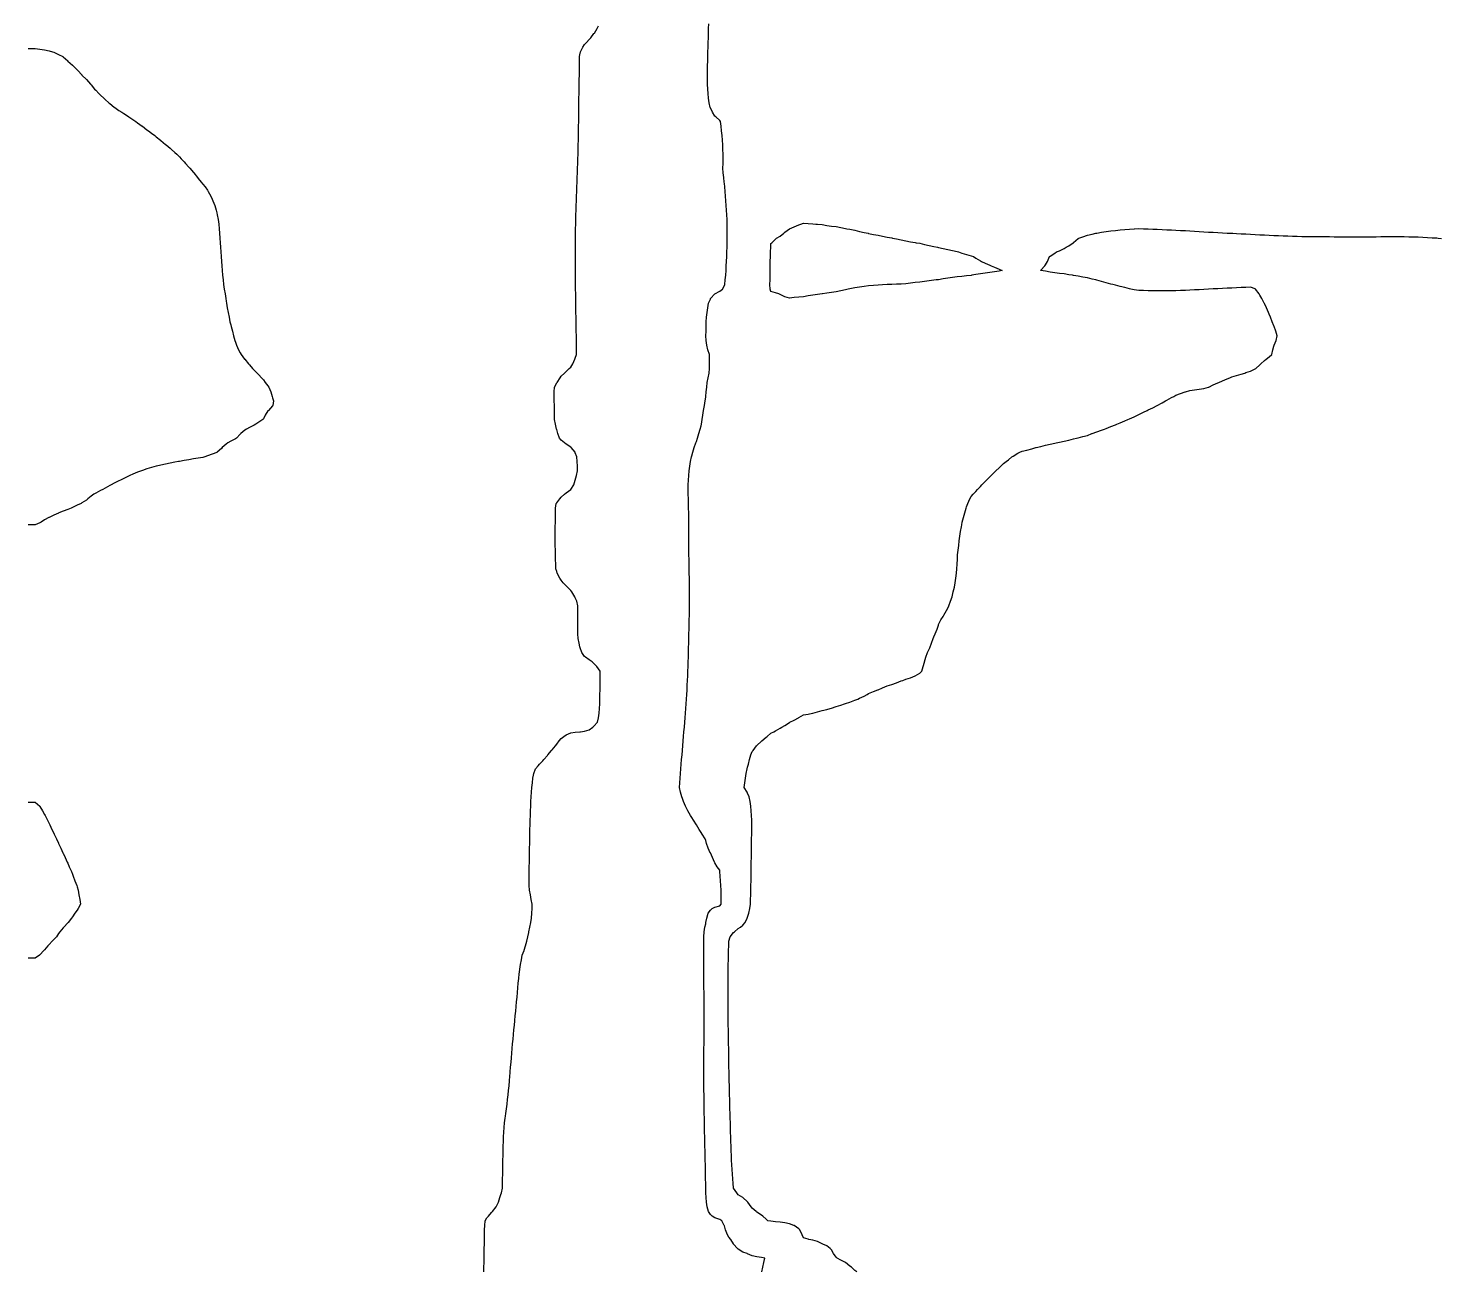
# Model space of a CAD drawing. Header units: inches. Extents: x -13671948.9 to -13671906.2, y 5686257.7 to 5686300.4.
# Drawn here: x -13671948.92 to -13671936.29, y 5686282.44 to 5686293.57 of the extents above; entities that cross this region are included whole.
import ezdxf

# ---------------------------------------------------------------- set-up
doc = ezdxf.new("R2010")
doc.units = ezdxf.units.IN
doc.header["$MEASUREMENT"] = 0

msp = doc.modelspace()

# ---------------------------------------------------------------- linework, layer by layer
for points in [[(-13671944.844, 5686282.43), (-13671944.844, 5686282.472), (-13671944.843, 5686282.514), (-13671944.842, 5686282.555), (-13671944.842, 5686282.597), (-13671944.841, 5686282.639), (-13671944.84, 5686282.68), (-13671944.84, 5686282.722), (-13671944.839, 5686282.764), (-13671944.838, 5686282.806), (-13671944.837, 5686282.847), (-13671944.833, 5686282.889), (-13671944.818, 5686282.916), (-13671944.804, 5686282.931), (-13671944.776, 5686282.962), (-13671944.767, 5686282.972), (-13671944.734, 5686283.013), (-13671944.734, 5686283.014), (-13671944.714, 5686283.056), (-13671944.701, 5686283.097), (-13671944.693, 5686283.124), (-13671944.688, 5686283.139), (-13671944.677, 5686283.181), (-13671944.677, 5686283.223), (-13671944.677, 5686283.264), (-13671944.676, 5686283.306), (-13671944.676, 5686283.348), (-13671944.675, 5686283.389), (-13671944.674, 5686283.431), (-13671944.673, 5686283.473), (-13671944.672, 5686283.514), (-13671944.671, 5686283.556), (-13671944.669, 5686283.598), (-13671944.668, 5686283.64), (-13671944.665, 5686283.681), (-13671944.662, 5686283.723), (-13671944.66, 5686283.765), (-13671944.654, 5686283.806), (-13671944.651, 5686283.826), (-13671944.648, 5686283.848), (-13671944.642, 5686283.89), (-13671944.636, 5686283.931), (-13671944.632, 5686283.973), (-13671944.628, 5686284.015), (-13671944.623, 5686284.056), (-13671944.619, 5686284.098), (-13671944.616, 5686284.14), (-13671944.612, 5686284.182), (-13671944.609, 5686284.212), (-13671944.608, 5686284.223), (-13671944.605, 5686284.265), (-13671944.601, 5686284.307), (-13671944.597, 5686284.348), (-13671944.594, 5686284.39), (-13671944.59, 5686284.432), (-13671944.587, 5686284.473), (-13671944.583, 5686284.515), (-13671944.579, 5686284.557), (-13671944.575, 5686284.599), (-13671944.571, 5686284.64), (-13671944.568, 5686284.68), (-13671944.567, 5686284.682), (-13671944.563, 5686284.724), (-13671944.559, 5686284.765), (-13671944.555, 5686284.807), (-13671944.551, 5686284.849), (-13671944.547, 5686284.89), (-13671944.543, 5686284.932), (-13671944.539, 5686284.974), (-13671944.536, 5686285.016), (-13671944.532, 5686285.057), (-13671944.528, 5686285.099), (-13671944.526, 5686285.115), (-13671944.523, 5686285.141), (-13671944.516, 5686285.182), (-13671944.509, 5686285.224), (-13671944.502, 5686285.266), (-13671944.485, 5686285.307), (-13671944.484, 5686285.31), (-13671944.471, 5686285.349), (-13671944.459, 5686285.391), (-13671944.45, 5686285.432), (-13671944.443, 5686285.47), (-13671944.442, 5686285.474), (-13671944.433, 5686285.516), (-13671944.424, 5686285.558), (-13671944.419, 5686285.599), (-13671944.416, 5686285.641), (-13671944.412, 5686285.683), (-13671944.411, 5686285.724), (-13671944.42, 5686285.766), (-13671944.428, 5686285.808), (-13671944.436, 5686285.849), (-13671944.438, 5686285.891), (-13671944.438, 5686285.933), (-13671944.438, 5686285.975), (-13671944.438, 5686286.016), (-13671944.438, 5686286.058), (-13671944.437, 5686286.1), (-13671944.436, 5686286.141), (-13671944.436, 5686286.183), (-13671944.435, 5686286.225), (-13671944.434, 5686286.266), (-13671944.433, 5686286.308), (-13671944.433, 5686286.35), (-13671944.432, 5686286.391), (-13671944.431, 5686286.433), (-13671944.43, 5686286.475), (-13671944.428, 5686286.517), (-13671944.427, 5686286.558), (-13671944.425, 5686286.6), (-13671944.423, 5686286.642), (-13671944.421, 5686286.683), (-13671944.418, 5686286.725), (-13671944.415, 5686286.767), (-13671944.41, 5686286.808), (-13671944.405, 5686286.85), (-13671944.401, 5686286.877), (-13671944.398, 5686286.892), (-13671944.381, 5686286.934), (-13671944.359, 5686286.962), (-13671944.346, 5686286.975), (-13671944.317, 5686287.005), (-13671944.307, 5686287.017), (-13671944.276, 5686287.055), (-13671944.273, 5686287.059), (-13671944.239, 5686287.1), (-13671944.234, 5686287.106), (-13671944.203, 5686287.142), (-13671944.192, 5686287.155), (-13671944.17, 5686287.184), (-13671944.151, 5686287.205), (-13671944.13, 5686287.225), (-13671944.109, 5686287.239), (-13671944.067, 5686287.257), (-13671944.026, 5686287.262), (-13671943.984, 5686287.267), (-13671943.979, 5686287.267), (-13671943.942, 5686287.271), (-13671943.901, 5686287.285), (-13671943.868, 5686287.309), (-13671943.859, 5686287.316), (-13671943.827, 5686287.351), (-13671943.817, 5686287.392), (-13671943.817, 5686287.392), (-13671943.813, 5686287.434), (-13671943.809, 5686287.476), (-13671943.806, 5686287.517), (-13671943.805, 5686287.559), (-13671943.805, 5686287.601), (-13671943.804, 5686287.642), (-13671943.803, 5686287.684), (-13671943.803, 5686287.726), (-13671943.803, 5686287.767), (-13671943.804, 5686287.809), (-13671943.817, 5686287.829), (-13671943.834, 5686287.851), (-13671943.859, 5686287.878), (-13671943.876, 5686287.893), (-13671943.901, 5686287.911), (-13671943.936, 5686287.934), (-13671943.942, 5686287.94), (-13671943.968, 5686287.976), (-13671943.981, 5686288.018), (-13671943.984, 5686288.027), (-13671943.992, 5686288.059), (-13671944.001, 5686288.101), (-13671944.002, 5686288.143), (-13671944.003, 5686288.184), (-13671944.003, 5686288.226), (-13671944.003, 5686288.268), (-13671944.003, 5686288.31), (-13671944.002, 5686288.351), (-13671944.002, 5686288.393), (-13671944.013, 5686288.435), (-13671944.026, 5686288.465), (-13671944.031, 5686288.476), (-13671944.057, 5686288.518), (-13671944.067, 5686288.532), (-13671944.096, 5686288.56), (-13671944.109, 5686288.573), (-13671944.134, 5686288.601), (-13671944.151, 5686288.623), (-13671944.164, 5686288.643), (-13671944.189, 5686288.685), (-13671944.192, 5686288.7), (-13671944.199, 5686288.726), (-13671944.201, 5686288.768), (-13671944.202, 5686288.81), (-13671944.204, 5686288.852), (-13671944.204, 5686288.893), (-13671944.205, 5686288.935), (-13671944.205, 5686288.977), (-13671944.205, 5686289.018), (-13671944.205, 5686289.06), (-13671944.205, 5686289.102), (-13671944.204, 5686289.143), (-13671944.204, 5686289.185), (-13671944.203, 5686289.227), (-13671944.203, 5686289.269), (-13671944.196, 5686289.31), (-13671944.192, 5686289.315), (-13671944.165, 5686289.352), (-13671944.151, 5686289.368), (-13671944.123, 5686289.394), (-13671944.109, 5686289.405), (-13671944.067, 5686289.434), (-13671944.066, 5686289.435), (-13671944.04, 5686289.477), (-13671944.026, 5686289.519), (-13671944.026, 5686289.52), (-13671944.014, 5686289.56), (-13671944.005, 5686289.602), (-13671944.007, 5686289.644), (-13671944.01, 5686289.686), (-13671944.013, 5686289.727), (-13671944.026, 5686289.765), (-13671944.027, 5686289.769), (-13671944.064, 5686289.811), (-13671944.067, 5686289.814), (-13671944.109, 5686289.842), (-13671944.123, 5686289.852), (-13671944.151, 5686289.876), (-13671944.168, 5686289.894), (-13671944.182, 5686289.936), (-13671944.192, 5686289.974), (-13671944.193, 5686289.977), (-13671944.204, 5686290.019), (-13671944.211, 5686290.061), (-13671944.212, 5686290.102), (-13671944.212, 5686290.144), (-13671944.213, 5686290.186), (-13671944.214, 5686290.228), (-13671944.215, 5686290.269), (-13671944.215, 5686290.311), (-13671944.212, 5686290.353), (-13671944.192, 5686290.389), (-13671944.189, 5686290.394), (-13671944.161, 5686290.436), (-13671944.151, 5686290.449), (-13671944.123, 5686290.478), (-13671944.109, 5686290.492), (-13671944.08, 5686290.519), (-13671944.067, 5686290.532), (-13671944.049, 5686290.561), (-13671944.029, 5686290.603), (-13671944.026, 5686290.612), (-13671944.014, 5686290.645), (-13671944.015, 5686290.686), (-13671944.015, 5686290.728), (-13671944.016, 5686290.77), (-13671944.016, 5686290.811), (-13671944.017, 5686290.853), (-13671944.018, 5686290.895), (-13671944.019, 5686290.936), (-13671944.019, 5686290.978), (-13671944.02, 5686291.02), (-13671944.02, 5686291.061), (-13671944.021, 5686291.103), (-13671944.021, 5686291.145), (-13671944.022, 5686291.187), (-13671944.023, 5686291.228), (-13671944.023, 5686291.27), (-13671944.023, 5686291.312), (-13671944.023, 5686291.353), (-13671944.024, 5686291.395), (-13671944.024, 5686291.437), (-13671944.024, 5686291.478), (-13671944.024, 5686291.52), (-13671944.024, 5686291.562), (-13671944.024, 5686291.604), (-13671944.024, 5686291.645), (-13671944.024, 5686291.687), (-13671944.023, 5686291.729), (-13671944.023, 5686291.77), (-13671944.022, 5686291.812), (-13671944.021, 5686291.854), (-13671944.02, 5686291.895), (-13671944.019, 5686291.937), (-13671944.017, 5686291.979), (-13671944.016, 5686292.021), (-13671944.014, 5686292.062), (-13671944.012, 5686292.104), (-13671944.011, 5686292.146), (-13671944.01, 5686292.187), (-13671944.008, 5686292.229), (-13671944.007, 5686292.271), (-13671944.006, 5686292.312), (-13671944.004, 5686292.354), (-13671944.003, 5686292.396), (-13671944.001, 5686292.437), (-13671944, 5686292.479), (-13671943.999, 5686292.521), (-13671943.998, 5686292.563), (-13671943.997, 5686292.604), (-13671943.997, 5686292.646), (-13671943.996, 5686292.688), (-13671943.995, 5686292.729), (-13671943.995, 5686292.771), (-13671943.994, 5686292.813), (-13671943.994, 5686292.854), (-13671943.993, 5686292.896), (-13671943.993, 5686292.938), (-13671943.992, 5686292.98), (-13671943.991, 5686293.021), (-13671943.991, 5686293.063), (-13671943.99, 5686293.105), (-13671943.989, 5686293.146), (-13671943.988, 5686293.188), (-13671943.988, 5686293.23), (-13671943.988, 5686293.271), (-13671943.987, 5686293.313), (-13671943.984, 5686293.328), (-13671943.978, 5686293.355), (-13671943.957, 5686293.397), (-13671943.942, 5686293.42), (-13671943.926, 5686293.438), (-13671943.901, 5686293.465), (-13671943.887, 5686293.48), (-13671943.859, 5686293.517), (-13671943.855, 5686293.522), (-13671943.829, 5686293.563), (-13671943.817, 5686293.586)], [(-13671942.355, 5686282.43), (-13671942.346, 5686282.472), (-13671942.337, 5686282.514), (-13671942.329, 5686282.555), (-13671942.358, 5686282.56), (-13671942.399, 5686282.567), (-13671942.441, 5686282.576), (-13671942.483, 5686282.594), (-13671942.488, 5686282.597), (-13671942.525, 5686282.607), (-13671942.566, 5686282.633), (-13671942.574, 5686282.639), (-13671942.608, 5686282.68), (-13671942.608, 5686282.681), (-13671942.633, 5686282.722), (-13671942.65, 5686282.741), (-13671942.663, 5686282.764), (-13671942.682, 5686282.806), (-13671942.691, 5686282.842), (-13671942.692, 5686282.847), (-13671942.714, 5686282.889), (-13671942.733, 5686282.901), (-13671942.775, 5686282.914), (-13671942.801, 5686282.931), (-13671942.816, 5686282.946), (-13671942.832, 5686282.972), (-13671942.845, 5686283.014), (-13671942.851, 5686283.056), (-13671942.854, 5686283.097), (-13671942.856, 5686283.139), (-13671942.858, 5686283.181), (-13671942.858, 5686283.223), (-13671942.858, 5686283.223), (-13671942.859, 5686283.264), (-13671942.86, 5686283.306), (-13671942.86, 5686283.348), (-13671942.861, 5686283.389), (-13671942.862, 5686283.431), (-13671942.863, 5686283.473), (-13671942.864, 5686283.514), (-13671942.865, 5686283.556), (-13671942.866, 5686283.598), (-13671942.867, 5686283.64), (-13671942.868, 5686283.681), (-13671942.868, 5686283.723), (-13671942.869, 5686283.765), (-13671942.87, 5686283.806), (-13671942.871, 5686283.848), (-13671942.871, 5686283.89), (-13671942.872, 5686283.931), (-13671942.873, 5686283.973), (-13671942.873, 5686284.015), (-13671942.874, 5686284.056), (-13671942.874, 5686284.098), (-13671942.874, 5686284.14), (-13671942.874, 5686284.182), (-13671942.874, 5686284.223), (-13671942.874, 5686284.265), (-13671942.874, 5686284.307), (-13671942.874, 5686284.348), (-13671942.874, 5686284.39), (-13671942.874, 5686284.432), (-13671942.873, 5686284.473), (-13671942.873, 5686284.515), (-13671942.873, 5686284.557), (-13671942.873, 5686284.599), (-13671942.873, 5686284.64), (-13671942.872, 5686284.682), (-13671942.872, 5686284.724), (-13671942.872, 5686284.765), (-13671942.872, 5686284.807), (-13671942.872, 5686284.849), (-13671942.873, 5686284.89), (-13671942.873, 5686284.932), (-13671942.874, 5686284.974), (-13671942.874, 5686285.016), (-13671942.875, 5686285.057), (-13671942.875, 5686285.099), (-13671942.875, 5686285.141), (-13671942.875, 5686285.182), (-13671942.876, 5686285.224), (-13671942.876, 5686285.266), (-13671942.876, 5686285.307), (-13671942.876, 5686285.349), (-13671942.876, 5686285.391), (-13671942.875, 5686285.432), (-13671942.871, 5686285.474), (-13671942.865, 5686285.516), (-13671942.858, 5686285.546), (-13671942.856, 5686285.558), (-13671942.849, 5686285.599), (-13671942.836, 5686285.641), (-13671942.816, 5686285.67), (-13671942.799, 5686285.683), (-13671942.775, 5686285.696), (-13671942.733, 5686285.709), (-13671942.719, 5686285.724), (-13671942.719, 5686285.766), (-13671942.72, 5686285.808), (-13671942.721, 5686285.849), (-13671942.723, 5686285.891), (-13671942.726, 5686285.933), (-13671942.729, 5686285.975), (-13671942.732, 5686286.016), (-13671942.733, 5686286.026), (-13671942.754, 5686286.058), (-13671942.775, 5686286.094), (-13671942.778, 5686286.1), (-13671942.798, 5686286.141), (-13671942.816, 5686286.182), (-13671942.817, 5686286.183), (-13671942.835, 5686286.225), (-13671942.85, 5686286.266), (-13671942.858, 5686286.293), (-13671942.863, 5686286.308), (-13671942.89, 5686286.35), (-13671942.9, 5686286.365), (-13671942.917, 5686286.391), (-13671942.941, 5686286.432), (-13671942.942, 5686286.433), (-13671942.967, 5686286.475), (-13671942.983, 5686286.498), (-13671942.995, 5686286.517), (-13671943.019, 5686286.558), (-13671943.025, 5686286.57), (-13671943.04, 5686286.6), (-13671943.057, 5686286.642), (-13671943.067, 5686286.669), (-13671943.071, 5686286.683), (-13671943.083, 5686286.725), (-13671943.092, 5686286.767), (-13671943.09, 5686286.808), (-13671943.087, 5686286.85), (-13671943.084, 5686286.892), (-13671943.081, 5686286.934), (-13671943.077, 5686286.975), (-13671943.074, 5686287.017), (-13671943.07, 5686287.059), (-13671943.067, 5686287.1), (-13671943.067, 5686287.101), (-13671943.063, 5686287.142), (-13671943.06, 5686287.184), (-13671943.056, 5686287.225), (-13671943.053, 5686287.267), (-13671943.049, 5686287.309), (-13671943.046, 5686287.351), (-13671943.043, 5686287.392), (-13671943.039, 5686287.434), (-13671943.036, 5686287.476), (-13671943.033, 5686287.517), (-13671943.03, 5686287.559), (-13671943.027, 5686287.601), (-13671943.025, 5686287.638), (-13671943.025, 5686287.642), (-13671943.023, 5686287.684), (-13671943.021, 5686287.726), (-13671943.019, 5686287.767), (-13671943.018, 5686287.809), (-13671943.016, 5686287.851), (-13671943.015, 5686287.893), (-13671943.013, 5686287.934), (-13671943.012, 5686287.976), (-13671943.011, 5686288.018), (-13671943.01, 5686288.059), (-13671943.009, 5686288.101), (-13671943.008, 5686288.143), (-13671943.007, 5686288.184), (-13671943.006, 5686288.226), (-13671943.005, 5686288.268), (-13671943.004, 5686288.31), (-13671943.003, 5686288.351), (-13671943.002, 5686288.393), (-13671943.002, 5686288.435), (-13671943.002, 5686288.476), (-13671943.002, 5686288.518), (-13671943.003, 5686288.56), (-13671943.003, 5686288.601), (-13671943.004, 5686288.643), (-13671943.005, 5686288.685), (-13671943.006, 5686288.726), (-13671943.006, 5686288.768), (-13671943.007, 5686288.81), (-13671943.008, 5686288.852), (-13671943.008, 5686288.893), (-13671943.008, 5686288.935), (-13671943.008, 5686288.977), (-13671943.008, 5686289.018), (-13671943.008, 5686289.06), (-13671943.008, 5686289.102), (-13671943.008, 5686289.143), (-13671943.009, 5686289.185), (-13671943.01, 5686289.227), (-13671943.011, 5686289.269), (-13671943.012, 5686289.31), (-13671943.013, 5686289.352), (-13671943.014, 5686289.394), (-13671943.015, 5686289.435), (-13671943.014, 5686289.477), (-13671943.012, 5686289.519), (-13671943.01, 5686289.56), (-13671943.007, 5686289.602), (-13671943.001, 5686289.644), (-13671942.993, 5686289.686), (-13671942.986, 5686289.727), (-13671942.983, 5686289.736), (-13671942.974, 5686289.769), (-13671942.96, 5686289.811), (-13671942.946, 5686289.852), (-13671942.941, 5686289.865), (-13671942.932, 5686289.894), (-13671942.92, 5686289.936), (-13671942.908, 5686289.977), (-13671942.9, 5686290.005), (-13671942.897, 5686290.019), (-13671942.89, 5686290.061), (-13671942.884, 5686290.102), (-13671942.877, 5686290.144), (-13671942.87, 5686290.186), (-13671942.864, 5686290.228), (-13671942.858, 5686290.262), (-13671942.857, 5686290.269), (-13671942.853, 5686290.311), (-13671942.849, 5686290.353), (-13671942.844, 5686290.394), (-13671942.837, 5686290.436), (-13671942.828, 5686290.478), (-13671942.824, 5686290.519), (-13671942.824, 5686290.561), (-13671942.824, 5686290.603), (-13671942.825, 5686290.645), (-13671942.84, 5686290.686), (-13671942.849, 5686290.728), (-13671942.854, 5686290.77), (-13671942.856, 5686290.811), (-13671942.855, 5686290.853), (-13671942.854, 5686290.895), (-13671942.854, 5686290.936), (-13671942.85, 5686290.978), (-13671942.846, 5686291.02), (-13671942.84, 5686291.061), (-13671942.832, 5686291.103), (-13671942.816, 5686291.14), (-13671942.814, 5686291.145), (-13671942.777, 5686291.187), (-13671942.775, 5686291.188), (-13671942.733, 5686291.21), (-13671942.709, 5686291.228), (-13671942.691, 5686291.261), (-13671942.686, 5686291.27), (-13671942.683, 5686291.312), (-13671942.679, 5686291.353), (-13671942.676, 5686291.395), (-13671942.674, 5686291.437), (-13671942.672, 5686291.478), (-13671942.67, 5686291.52), (-13671942.668, 5686291.562), (-13671942.667, 5686291.604), (-13671942.666, 5686291.645), (-13671942.665, 5686291.687), (-13671942.665, 5686291.729), (-13671942.665, 5686291.77), (-13671942.665, 5686291.812), (-13671942.666, 5686291.854), (-13671942.669, 5686291.895), (-13671942.671, 5686291.937), (-13671942.674, 5686291.979), (-13671942.677, 5686292.021), (-13671942.681, 5686292.062), (-13671942.685, 5686292.104), (-13671942.688, 5686292.146), (-13671942.691, 5686292.174), (-13671942.693, 5686292.187), (-13671942.697, 5686292.229), (-13671942.702, 5686292.271), (-13671942.704, 5686292.312), (-13671942.703, 5686292.354), (-13671942.703, 5686292.396), (-13671942.703, 5686292.437), (-13671942.705, 5686292.479), (-13671942.706, 5686292.521), (-13671942.707, 5686292.563), (-13671942.711, 5686292.604), (-13671942.716, 5686292.646), (-13671942.721, 5686292.688), (-13671942.726, 5686292.729), (-13671942.733, 5686292.739), (-13671942.768, 5686292.771), (-13671942.775, 5686292.779), (-13671942.798, 5686292.813), (-13671942.816, 5686292.853), (-13671942.817, 5686292.854), (-13671942.828, 5686292.896), (-13671942.832, 5686292.938), (-13671942.837, 5686292.98), (-13671942.84, 5686293.021), (-13671942.842, 5686293.063), (-13671942.842, 5686293.105), (-13671942.843, 5686293.146), (-13671942.843, 5686293.188), (-13671942.842, 5686293.23), (-13671942.84, 5686293.271), (-13671942.839, 5686293.313), (-13671942.838, 5686293.355), (-13671942.837, 5686293.397), (-13671942.835, 5686293.438), (-13671942.834, 5686293.48), (-13671942.833, 5686293.522), (-13671942.832, 5686293.563), (-13671942.831, 5686293.605)], [(-13671948.925, 5686293.385), (-13671948.904, 5686293.385), (-13671948.862, 5686293.385), (-13671948.821, 5686293.379), (-13671948.779, 5686293.371), (-13671948.737, 5686293.362), (-13671948.708, 5686293.355), (-13671948.696, 5686293.351), (-13671948.654, 5686293.331), (-13671948.616, 5686293.313), (-13671948.612, 5686293.309), (-13671948.571, 5686293.272), (-13671948.57, 5686293.271), (-13671948.529, 5686293.234), (-13671948.525, 5686293.23), (-13671948.487, 5686293.193), (-13671948.482, 5686293.188), (-13671948.445, 5686293.148), (-13671948.444, 5686293.146), (-13671948.404, 5686293.107), (-13671948.402, 5686293.105), (-13671948.367, 5686293.063), (-13671948.362, 5686293.057), (-13671948.33, 5686293.021), (-13671948.32, 5686293.01), (-13671948.292, 5686292.98), (-13671948.279, 5686292.966), (-13671948.249, 5686292.938), (-13671948.237, 5686292.927), (-13671948.202, 5686292.896), (-13671948.195, 5686292.89), (-13671948.154, 5686292.858), (-13671948.149, 5686292.854), (-13671948.112, 5686292.829), (-13671948.088, 5686292.813), (-13671948.07, 5686292.801), (-13671948.028, 5686292.774), (-13671948.024, 5686292.771), (-13671947.987, 5686292.747), (-13671947.96, 5686292.729), (-13671947.945, 5686292.718), (-13671947.905, 5686292.688), (-13671947.903, 5686292.687), (-13671947.862, 5686292.656), (-13671947.849, 5686292.646), (-13671947.82, 5686292.625), (-13671947.792, 5686292.604), (-13671947.778, 5686292.594), (-13671947.739, 5686292.563), (-13671947.737, 5686292.561), (-13671947.695, 5686292.525), (-13671947.69, 5686292.521), (-13671947.653, 5686292.49), (-13671947.641, 5686292.479), (-13671947.612, 5686292.454), (-13671947.593, 5686292.437), (-13671947.57, 5686292.413), (-13671947.554, 5686292.396), (-13671947.528, 5686292.368), (-13671947.516, 5686292.354), (-13671947.486, 5686292.322), (-13671947.478, 5686292.312), (-13671947.445, 5686292.273), (-13671947.443, 5686292.271), (-13671947.41, 5686292.229), (-13671947.403, 5686292.22), (-13671947.376, 5686292.187), (-13671947.361, 5686292.17), (-13671947.34, 5686292.146), (-13671947.32, 5686292.114), (-13671947.313, 5686292.104), (-13671947.291, 5686292.062), (-13671947.278, 5686292.036), (-13671947.271, 5686292.021), (-13671947.253, 5686291.979), (-13671947.242, 5686291.937), (-13671947.236, 5686291.913), (-13671947.232, 5686291.895), (-13671947.223, 5686291.854), (-13671947.217, 5686291.812), (-13671947.214, 5686291.77), (-13671947.211, 5686291.729), (-13671947.209, 5686291.687), (-13671947.206, 5686291.645), (-13671947.203, 5686291.604), (-13671947.201, 5686291.562), (-13671947.198, 5686291.52), (-13671947.195, 5686291.478), (-13671947.195, 5686291.476), (-13671947.191, 5686291.437), (-13671947.188, 5686291.395), (-13671947.184, 5686291.353), (-13671947.179, 5686291.312), (-13671947.175, 5686291.27), (-13671947.169, 5686291.228), (-13671947.162, 5686291.187), (-13671947.156, 5686291.145), (-13671947.153, 5686291.123), (-13671947.15, 5686291.103), (-13671947.142, 5686291.061), (-13671947.134, 5686291.02), (-13671947.126, 5686290.978), (-13671947.118, 5686290.936), (-13671947.111, 5686290.909), (-13671947.108, 5686290.895), (-13671947.097, 5686290.853), (-13671947.087, 5686290.811), (-13671947.075, 5686290.77), (-13671947.069, 5686290.754), (-13671947.059, 5686290.728), (-13671947.041, 5686290.686), (-13671947.028, 5686290.66), (-13671947.019, 5686290.645), (-13671946.987, 5686290.603), (-13671946.986, 5686290.601), (-13671946.953, 5686290.561), (-13671946.944, 5686290.551), (-13671946.916, 5686290.519), (-13671946.903, 5686290.505), (-13671946.875, 5686290.478), (-13671946.861, 5686290.463), (-13671946.837, 5686290.436), (-13671946.819, 5686290.416), (-13671946.802, 5686290.394), (-13671946.778, 5686290.363), (-13671946.77, 5686290.353), (-13671946.752, 5686290.311), (-13671946.74, 5686290.269), (-13671946.736, 5686290.256), (-13671946.728, 5686290.228), (-13671946.735, 5686290.186), (-13671946.736, 5686290.185), (-13671946.774, 5686290.144), (-13671946.778, 5686290.139), (-13671946.802, 5686290.102), (-13671946.819, 5686290.069), (-13671946.823, 5686290.061), (-13671946.861, 5686290.037), (-13671946.886, 5686290.019), (-13671946.903, 5686290.01), (-13671946.944, 5686289.992), (-13671946.971, 5686289.977), (-13671946.986, 5686289.968), (-13671947.022, 5686289.936), (-13671947.028, 5686289.93), (-13671947.06, 5686289.894), (-13671947.069, 5686289.888), (-13671947.111, 5686289.868), (-13671947.138, 5686289.852), (-13671947.153, 5686289.841), (-13671947.187, 5686289.811), (-13671947.195, 5686289.802), (-13671947.234, 5686289.769), (-13671947.236, 5686289.768), (-13671947.278, 5686289.753), (-13671947.32, 5686289.737), (-13671947.343, 5686289.727), (-13671947.361, 5686289.722), (-13671947.403, 5686289.716), (-13671947.445, 5686289.709), (-13671947.486, 5686289.702), (-13671947.528, 5686289.695), (-13671947.57, 5686289.687), (-13671947.578, 5686289.686), (-13671947.612, 5686289.679), (-13671947.653, 5686289.671), (-13671947.695, 5686289.663), (-13671947.737, 5686289.653), (-13671947.777, 5686289.644), (-13671947.778, 5686289.643), (-13671947.82, 5686289.632), (-13671947.862, 5686289.62), (-13671947.903, 5686289.605), (-13671947.911, 5686289.602), (-13671947.945, 5686289.591), (-13671947.987, 5686289.574), (-13671948.016, 5686289.56), (-13671948.028, 5686289.555), (-13671948.07, 5686289.534), (-13671948.1, 5686289.519), (-13671948.112, 5686289.512), (-13671948.154, 5686289.492), (-13671948.182, 5686289.477), (-13671948.195, 5686289.47), (-13671948.237, 5686289.447), (-13671948.258, 5686289.435), (-13671948.279, 5686289.426), (-13671948.32, 5686289.404), (-13671948.338, 5686289.394), (-13671948.362, 5686289.376), (-13671948.391, 5686289.352), (-13671948.404, 5686289.34), (-13671948.445, 5686289.315), (-13671948.452, 5686289.31), (-13671948.487, 5686289.294), (-13671948.529, 5686289.273), (-13671948.539, 5686289.269), (-13671948.571, 5686289.256), (-13671948.612, 5686289.242), (-13671948.65, 5686289.227), (-13671948.654, 5686289.225), (-13671948.696, 5686289.205), (-13671948.737, 5686289.186), (-13671948.739, 5686289.185), (-13671948.779, 5686289.163), (-13671948.81, 5686289.143), (-13671948.821, 5686289.137), (-13671948.862, 5686289.119), (-13671948.904, 5686289.119), (-13671948.925, 5686289.119)], [(-13671941.812, 5686291.187), (-13671941.816, 5686291.186), (-13671941.857, 5686291.18), (-13671941.899, 5686291.174), (-13671941.941, 5686291.168), (-13671941.982, 5686291.161), (-13671942.024, 5686291.157), (-13671942.066, 5686291.154), (-13671942.108, 5686291.149), (-13671942.149, 5686291.16), (-13671942.191, 5686291.182), (-13671942.202, 5686291.187), (-13671942.233, 5686291.197), (-13671942.274, 5686291.207), (-13671942.28, 5686291.228), (-13671942.283, 5686291.27), (-13671942.282, 5686291.312), (-13671942.281, 5686291.353), (-13671942.281, 5686291.395), (-13671942.28, 5686291.437), (-13671942.28, 5686291.478), (-13671942.279, 5686291.52), (-13671942.278, 5686291.562), (-13671942.276, 5686291.604), (-13671942.274, 5686291.639), (-13671942.267, 5686291.645), (-13671942.233, 5686291.678), (-13671942.224, 5686291.687), (-13671942.191, 5686291.704), (-13671942.158, 5686291.729), (-13671942.149, 5686291.738), (-13671942.108, 5686291.77), (-13671942.107, 5686291.77), (-13671942.066, 5686291.788), (-13671942.024, 5686291.805), (-13671942.007, 5686291.812), (-13671941.982, 5686291.82), (-13671941.941, 5686291.817), (-13671941.899, 5686291.814), (-13671941.873, 5686291.812), (-13671941.857, 5686291.811), (-13671941.816, 5686291.807), (-13671941.774, 5686291.8), (-13671941.732, 5686291.794), (-13671941.691, 5686291.789), (-13671941.649, 5686291.781), (-13671941.607, 5686291.773), (-13671941.593, 5686291.77), (-13671941.566, 5686291.765), (-13671941.524, 5686291.756), (-13671941.482, 5686291.746), (-13671941.44, 5686291.737), (-13671941.403, 5686291.729), (-13671941.399, 5686291.728), (-13671941.357, 5686291.719), (-13671941.315, 5686291.711), (-13671941.274, 5686291.703), (-13671941.232, 5686291.696), (-13671941.19, 5686291.688), (-13671941.185, 5686291.687), (-13671941.149, 5686291.679), (-13671941.107, 5686291.67), (-13671941.065, 5686291.662), (-13671941.023, 5686291.654), (-13671940.982, 5686291.647), (-13671940.972, 5686291.645), (-13671940.94, 5686291.64), (-13671940.898, 5686291.63), (-13671940.857, 5686291.621), (-13671940.815, 5686291.611), (-13671940.781, 5686291.604), (-13671940.773, 5686291.602), (-13671940.732, 5686291.592), (-13671940.69, 5686291.583), (-13671940.648, 5686291.575), (-13671940.606, 5686291.565), (-13671940.593, 5686291.562), (-13671940.565, 5686291.552), (-13671940.523, 5686291.539), (-13671940.481, 5686291.526), (-13671940.46, 5686291.52), (-13671940.44, 5686291.508), (-13671940.398, 5686291.484), (-13671940.388, 5686291.478), (-13671940.356, 5686291.462), (-13671940.315, 5686291.443), (-13671940.301, 5686291.437), (-13671940.273, 5686291.425), (-13671940.231, 5686291.407), (-13671940.203, 5686291.395), (-13671940.231, 5686291.391), (-13671940.273, 5686291.385), (-13671940.315, 5686291.378), (-13671940.356, 5686291.372), (-13671940.398, 5686291.366), (-13671940.44, 5686291.359), (-13671940.475, 5686291.353), (-13671940.481, 5686291.352), (-13671940.523, 5686291.348), (-13671940.565, 5686291.343), (-13671940.606, 5686291.338), (-13671940.648, 5686291.332), (-13671940.69, 5686291.327), (-13671940.732, 5686291.321), (-13671940.773, 5686291.314), (-13671940.794, 5686291.312), (-13671940.815, 5686291.309), (-13671940.857, 5686291.304), (-13671940.898, 5686291.298), (-13671940.94, 5686291.293), (-13671940.982, 5686291.288), (-13671941.023, 5686291.283), (-13671941.065, 5686291.277), (-13671941.107, 5686291.274), (-13671941.149, 5686291.273), (-13671941.19, 5686291.271), (-13671941.228, 5686291.27), (-13671941.232, 5686291.27), (-13671941.274, 5686291.267), (-13671941.315, 5686291.264), (-13671941.357, 5686291.262), (-13671941.399, 5686291.258), (-13671941.44, 5686291.252), (-13671941.482, 5686291.246), (-13671941.524, 5686291.241), (-13671941.566, 5686291.232), (-13671941.583, 5686291.228), (-13671941.607, 5686291.223), (-13671941.649, 5686291.214), (-13671941.691, 5686291.206), (-13671941.732, 5686291.199), (-13671941.774, 5686291.193), (-13671941.812, 5686291.187)], [(-13671941.504, 5686282.43), (-13671941.524, 5686282.442), (-13671941.553, 5686282.472), (-13671941.566, 5686282.483), (-13671941.606, 5686282.514), (-13671941.607, 5686282.514), (-13671941.649, 5686282.536), (-13671941.68, 5686282.555), (-13671941.691, 5686282.562), (-13671941.713, 5686282.597), (-13671941.732, 5686282.627), (-13671941.743, 5686282.639), (-13671941.774, 5686282.663), (-13671941.808, 5686282.68), (-13671941.816, 5686282.683), (-13671941.857, 5686282.703), (-13671941.899, 5686282.716), (-13671941.936, 5686282.722), (-13671941.941, 5686282.724), (-13671941.982, 5686282.735), (-13671941.994, 5686282.764), (-13671942.014, 5686282.806), (-13671942.024, 5686282.817), (-13671942.066, 5686282.846), (-13671942.07, 5686282.847), (-13671942.108, 5686282.861), (-13671942.149, 5686282.87), (-13671942.191, 5686282.875), (-13671942.233, 5686282.88), (-13671942.274, 5686282.884), (-13671942.301, 5686282.889), (-13671942.316, 5686282.904), (-13671942.346, 5686282.931), (-13671942.358, 5686282.939), (-13671942.399, 5686282.965), (-13671942.406, 5686282.972), (-13671942.441, 5686283.001), (-13671942.45, 5686283.014), (-13671942.481, 5686283.056), (-13671942.483, 5686283.058), (-13671942.525, 5686283.097), (-13671942.526, 5686283.097), (-13671942.566, 5686283.12), (-13671942.58, 5686283.139), (-13671942.608, 5686283.181), (-13671942.608, 5686283.182), (-13671942.612, 5686283.223), (-13671942.615, 5686283.264), (-13671942.619, 5686283.306), (-13671942.622, 5686283.348), (-13671942.624, 5686283.389), (-13671942.626, 5686283.431), (-13671942.628, 5686283.473), (-13671942.629, 5686283.514), (-13671942.631, 5686283.556), (-13671942.632, 5686283.598), (-13671942.634, 5686283.64), (-13671942.635, 5686283.681), (-13671942.636, 5686283.723), (-13671942.637, 5686283.765), (-13671942.639, 5686283.806), (-13671942.64, 5686283.848), (-13671942.641, 5686283.89), (-13671942.642, 5686283.931), (-13671942.643, 5686283.973), (-13671942.644, 5686284.015), (-13671942.645, 5686284.056), (-13671942.646, 5686284.098), (-13671942.647, 5686284.14), (-13671942.648, 5686284.182), (-13671942.649, 5686284.223), (-13671942.65, 5686284.264), (-13671942.65, 5686284.265), (-13671942.65, 5686284.307), (-13671942.651, 5686284.348), (-13671942.651, 5686284.39), (-13671942.652, 5686284.432), (-13671942.653, 5686284.473), (-13671942.654, 5686284.515), (-13671942.654, 5686284.557), (-13671942.655, 5686284.599), (-13671942.656, 5686284.64), (-13671942.656, 5686284.682), (-13671942.657, 5686284.724), (-13671942.657, 5686284.765), (-13671942.657, 5686284.807), (-13671942.658, 5686284.849), (-13671942.658, 5686284.89), (-13671942.658, 5686284.932), (-13671942.658, 5686284.974), (-13671942.658, 5686285.016), (-13671942.658, 5686285.057), (-13671942.657, 5686285.099), (-13671942.656, 5686285.141), (-13671942.656, 5686285.182), (-13671942.655, 5686285.224), (-13671942.654, 5686285.266), (-13671942.653, 5686285.307), (-13671942.651, 5686285.349), (-13671942.65, 5686285.391), (-13671942.65, 5686285.392), (-13671942.639, 5686285.432), (-13671942.608, 5686285.468), (-13671942.601, 5686285.474), (-13671942.566, 5686285.504), (-13671942.547, 5686285.516), (-13671942.525, 5686285.535), (-13671942.506, 5686285.558), (-13671942.486, 5686285.599), (-13671942.483, 5686285.608), (-13671942.473, 5686285.641), (-13671942.463, 5686285.683), (-13671942.457, 5686285.724), (-13671942.456, 5686285.766), (-13671942.455, 5686285.808), (-13671942.453, 5686285.849), (-13671942.453, 5686285.891), (-13671942.452, 5686285.933), (-13671942.452, 5686285.975), (-13671942.451, 5686286.016), (-13671942.45, 5686286.058), (-13671942.45, 5686286.1), (-13671942.449, 5686286.141), (-13671942.449, 5686286.183), (-13671942.448, 5686286.225), (-13671942.447, 5686286.266), (-13671942.447, 5686286.308), (-13671942.446, 5686286.35), (-13671942.445, 5686286.391), (-13671942.445, 5686286.433), (-13671942.445, 5686286.475), (-13671942.448, 5686286.517), (-13671942.451, 5686286.558), (-13671942.455, 5686286.6), (-13671942.461, 5686286.642), (-13671942.47, 5686286.683), (-13671942.483, 5686286.717), (-13671942.487, 5686286.725), (-13671942.515, 5686286.767), (-13671942.508, 5686286.808), (-13671942.502, 5686286.85), (-13671942.495, 5686286.892), (-13671942.487, 5686286.934), (-13671942.483, 5686286.95), (-13671942.476, 5686286.975), (-13671942.465, 5686287.017), (-13671942.453, 5686287.059), (-13671942.441, 5686287.09), (-13671942.434, 5686287.1), (-13671942.402, 5686287.142), (-13671942.399, 5686287.145), (-13671942.358, 5686287.182), (-13671942.356, 5686287.184), (-13671942.316, 5686287.219), (-13671942.308, 5686287.225), (-13671942.274, 5686287.253), (-13671942.248, 5686287.267), (-13671942.233, 5686287.275), (-13671942.191, 5686287.299), (-13671942.175, 5686287.309), (-13671942.149, 5686287.324), (-13671942.108, 5686287.348), (-13671942.104, 5686287.351), (-13671942.066, 5686287.37), (-13671942.026, 5686287.392), (-13671942.024, 5686287.393), (-13671941.982, 5686287.417), (-13671941.941, 5686287.425), (-13671941.901, 5686287.434), (-13671941.899, 5686287.434), (-13671941.857, 5686287.445), (-13671941.816, 5686287.456), (-13671941.774, 5686287.467), (-13671941.745, 5686287.476), (-13671941.732, 5686287.479), (-13671941.691, 5686287.492), (-13671941.649, 5686287.505), (-13671941.614, 5686287.517), (-13671941.607, 5686287.519), (-13671941.566, 5686287.532), (-13671941.524, 5686287.548), (-13671941.497, 5686287.559), (-13671941.482, 5686287.566), (-13671941.44, 5686287.586), (-13671941.412, 5686287.601), (-13671941.399, 5686287.608), (-13671941.357, 5686287.626), (-13671941.316, 5686287.642), (-13671941.315, 5686287.643), (-13671941.274, 5686287.66), (-13671941.232, 5686287.678), (-13671941.211, 5686287.684), (-13671941.19, 5686287.691), (-13671941.149, 5686287.705), (-13671941.107, 5686287.722), (-13671941.094, 5686287.726), (-13671941.065, 5686287.736), (-13671941.023, 5686287.75), (-13671940.982, 5686287.767), (-13671940.981, 5686287.767), (-13671940.94, 5686287.79), (-13671940.924, 5686287.809), (-13671940.91, 5686287.851), (-13671940.898, 5686287.891), (-13671940.898, 5686287.893), (-13671940.887, 5686287.934), (-13671940.871, 5686287.976), (-13671940.857, 5686288.006), (-13671940.852, 5686288.018), (-13671940.836, 5686288.059), (-13671940.822, 5686288.101), (-13671940.815, 5686288.117), (-13671940.803, 5686288.143), (-13671940.786, 5686288.184), (-13671940.773, 5686288.222), (-13671940.772, 5686288.226), (-13671940.752, 5686288.268), (-13671940.732, 5686288.299), (-13671940.725, 5686288.31), (-13671940.701, 5686288.351), (-13671940.69, 5686288.373), (-13671940.68, 5686288.393), (-13671940.665, 5686288.435), (-13671940.652, 5686288.476), (-13671940.648, 5686288.49), (-13671940.641, 5686288.518), (-13671940.631, 5686288.56), (-13671940.624, 5686288.601), (-13671940.618, 5686288.643), (-13671940.612, 5686288.685), (-13671940.609, 5686288.726), (-13671940.607, 5686288.768), (-13671940.606, 5686288.77), (-13671940.604, 5686288.81), (-13671940.602, 5686288.852), (-13671940.597, 5686288.893), (-13671940.592, 5686288.935), (-13671940.588, 5686288.977), (-13671940.582, 5686289.018), (-13671940.575, 5686289.06), (-13671940.568, 5686289.102), (-13671940.565, 5686289.119), (-13671940.561, 5686289.143), (-13671940.55, 5686289.185), (-13671940.538, 5686289.227), (-13671940.526, 5686289.269), (-13671940.523, 5686289.279), (-13671940.512, 5686289.31), (-13671940.492, 5686289.352), (-13671940.481, 5686289.372), (-13671940.462, 5686289.394), (-13671940.44, 5686289.417), (-13671940.423, 5686289.435), (-13671940.398, 5686289.462), (-13671940.384, 5686289.477), (-13671940.356, 5686289.506), (-13671940.344, 5686289.519), (-13671940.315, 5686289.549), (-13671940.303, 5686289.56), (-13671940.273, 5686289.59), (-13671940.26, 5686289.602), (-13671940.231, 5686289.629), (-13671940.216, 5686289.644), (-13671940.19, 5686289.668), (-13671940.168, 5686289.686), (-13671940.148, 5686289.702), (-13671940.117, 5686289.727), (-13671940.106, 5686289.734), (-13671940.064, 5686289.76), (-13671940.046, 5686289.769), (-13671940.023, 5686289.778), (-13671939.981, 5686289.789), (-13671939.939, 5686289.801), (-13671939.901, 5686289.811), (-13671939.898, 5686289.812), (-13671939.856, 5686289.821), (-13671939.814, 5686289.831), (-13671939.773, 5686289.841), (-13671939.731, 5686289.85), (-13671939.721, 5686289.852), (-13671939.689, 5686289.859), (-13671939.647, 5686289.869), (-13671939.606, 5686289.878), (-13671939.564, 5686289.888), (-13671939.538, 5686289.894), (-13671939.522, 5686289.898), (-13671939.481, 5686289.909), (-13671939.439, 5686289.92), (-13671939.399, 5686289.936), (-13671939.397, 5686289.936), (-13671939.356, 5686289.952), (-13671939.314, 5686289.967), (-13671939.287, 5686289.977), (-13671939.272, 5686289.983), (-13671939.231, 5686289.999), (-13671939.189, 5686290.015), (-13671939.178, 5686290.019), (-13671939.147, 5686290.031), (-13671939.105, 5686290.049), (-13671939.077, 5686290.061), (-13671939.064, 5686290.067), (-13671939.022, 5686290.087), (-13671938.991, 5686290.102), (-13671938.98, 5686290.108), (-13671938.939, 5686290.128), (-13671938.906, 5686290.144), (-13671938.897, 5686290.148), (-13671938.855, 5686290.167), (-13671938.814, 5686290.186), (-13671938.814, 5686290.186), (-13671938.772, 5686290.211), (-13671938.742, 5686290.228), (-13671938.73, 5686290.235), (-13671938.688, 5686290.258), (-13671938.666, 5686290.269), (-13671938.647, 5686290.279), (-13671938.605, 5686290.296), (-13671938.565, 5686290.311), (-13671938.563, 5686290.311), (-13671938.522, 5686290.322), (-13671938.48, 5686290.329), (-13671938.438, 5686290.334), (-13671938.397, 5686290.34), (-13671938.355, 5686290.352), (-13671938.352, 5686290.353), (-13671938.313, 5686290.372), (-13671938.271, 5686290.39), (-13671938.262, 5686290.394), (-13671938.23, 5686290.409), (-13671938.188, 5686290.427), (-13671938.165, 5686290.436), (-13671938.146, 5686290.443), (-13671938.105, 5686290.456), (-13671938.063, 5686290.469), (-13671938.031, 5686290.478), (-13671938.021, 5686290.482), (-13671937.98, 5686290.496), (-13671937.938, 5686290.515), (-13671937.931, 5686290.519), (-13671937.896, 5686290.552), (-13671937.886, 5686290.561), (-13671937.855, 5686290.589), (-13671937.838, 5686290.603), (-13671937.813, 5686290.624), (-13671937.789, 5686290.645), (-13671937.78, 5686290.686), (-13671937.771, 5686290.719), (-13671937.768, 5686290.728), (-13671937.75, 5686290.77), (-13671937.74, 5686290.811), (-13671937.754, 5686290.853), (-13671937.769, 5686290.895), (-13671937.771, 5686290.9), (-13671937.785, 5686290.936), (-13671937.801, 5686290.978), (-13671937.813, 5686291.005), (-13671937.819, 5686291.02), (-13671937.837, 5686291.061), (-13671937.855, 5686291.1), (-13671937.856, 5686291.103), (-13671937.878, 5686291.145), (-13671937.896, 5686291.176), (-13671937.903, 5686291.187), (-13671937.934, 5686291.228), (-13671937.938, 5686291.232), (-13671937.98, 5686291.247), (-13671938.021, 5686291.245), (-13671938.063, 5686291.243), (-13671938.105, 5686291.241), (-13671938.146, 5686291.239), (-13671938.188, 5686291.237), (-13671938.23, 5686291.235), (-13671938.271, 5686291.233), (-13671938.313, 5686291.231), (-13671938.355, 5686291.228), (-13671938.357, 5686291.228), (-13671938.397, 5686291.226), (-13671938.438, 5686291.224), (-13671938.48, 5686291.222), (-13671938.522, 5686291.22), (-13671938.563, 5686291.218), (-13671938.605, 5686291.217), (-13671938.647, 5686291.215), (-13671938.688, 5686291.214), (-13671938.73, 5686291.214), (-13671938.772, 5686291.213), (-13671938.814, 5686291.213), (-13671938.855, 5686291.214), (-13671938.897, 5686291.215), (-13671938.939, 5686291.216), (-13671938.98, 5686291.217), (-13671939.022, 5686291.222), (-13671939.051, 5686291.228), (-13671939.064, 5686291.232), (-13671939.105, 5686291.244), (-13671939.147, 5686291.254), (-13671939.189, 5686291.264), (-13671939.212, 5686291.27), (-13671939.231, 5686291.275), (-13671939.272, 5686291.287), (-13671939.314, 5686291.298), (-13671939.356, 5686291.309), (-13671939.365, 5686291.312), (-13671939.397, 5686291.319), (-13671939.439, 5686291.329), (-13671939.481, 5686291.337), (-13671939.522, 5686291.345), (-13671939.564, 5686291.352), (-13671939.575, 5686291.353), (-13671939.606, 5686291.358), (-13671939.647, 5686291.365), (-13671939.689, 5686291.37), (-13671939.731, 5686291.376), (-13671939.773, 5686291.382), (-13671939.814, 5686291.389), (-13671939.856, 5686291.395), (-13671939.859, 5686291.395), (-13671939.856, 5686291.398), (-13671939.822, 5686291.437), (-13671939.814, 5686291.448), (-13671939.797, 5686291.478), (-13671939.78, 5686291.52), (-13671939.773, 5686291.525), (-13671939.731, 5686291.551), (-13671939.716, 5686291.562), (-13671939.689, 5686291.573), (-13671939.647, 5686291.594), (-13671939.63, 5686291.604), (-13671939.606, 5686291.618), (-13671939.567, 5686291.645), (-13671939.564, 5686291.648), (-13671939.522, 5686291.682), (-13671939.517, 5686291.687), (-13671939.481, 5686291.699), (-13671939.439, 5686291.712), (-13671939.397, 5686291.721), (-13671939.364, 5686291.729), (-13671939.356, 5686291.73), (-13671939.314, 5686291.738), (-13671939.272, 5686291.744), (-13671939.231, 5686291.75), (-13671939.189, 5686291.755), (-13671939.147, 5686291.76), (-13671939.105, 5686291.763), (-13671939.064, 5686291.767), (-13671939.022, 5686291.77), (-13671939.018, 5686291.77), (-13671938.98, 5686291.772), (-13671938.939, 5686291.77), (-13671938.937, 5686291.77), (-13671938.897, 5686291.769), (-13671938.855, 5686291.767), (-13671938.814, 5686291.766), (-13671938.772, 5686291.763), (-13671938.73, 5686291.761), (-13671938.688, 5686291.759), (-13671938.647, 5686291.757), (-13671938.605, 5686291.755), (-13671938.563, 5686291.753), (-13671938.522, 5686291.75), (-13671938.48, 5686291.747), (-13671938.438, 5686291.744), (-13671938.397, 5686291.742), (-13671938.355, 5686291.74), (-13671938.313, 5686291.738), (-13671938.271, 5686291.735), (-13671938.23, 5686291.733), (-13671938.188, 5686291.731), (-13671938.146, 5686291.729), (-13671938.138, 5686291.729), (-13671938.105, 5686291.727), (-13671938.063, 5686291.725), (-13671938.021, 5686291.723), (-13671937.98, 5686291.72), (-13671937.938, 5686291.718), (-13671937.896, 5686291.716), (-13671937.855, 5686291.714), (-13671937.813, 5686291.711), (-13671937.771, 5686291.71), (-13671937.729, 5686291.708), (-13671937.688, 5686291.706), (-13671937.646, 5686291.705), (-13671937.604, 5686291.704), (-13671937.563, 5686291.703), (-13671937.521, 5686291.702), (-13671937.479, 5686291.702), (-13671937.438, 5686291.701), (-13671937.396, 5686291.701), (-13671937.354, 5686291.701), (-13671937.312, 5686291.7), (-13671937.271, 5686291.7), (-13671937.229, 5686291.699), (-13671937.187, 5686291.699), (-13671937.146, 5686291.699), (-13671937.104, 5686291.699), (-13671937.062, 5686291.698), (-13671937.021, 5686291.698), (-13671936.979, 5686291.698), (-13671936.937, 5686291.698), (-13671936.895, 5686291.699), (-13671936.854, 5686291.699), (-13671936.812, 5686291.7), (-13671936.77, 5686291.7), (-13671936.729, 5686291.7), (-13671936.687, 5686291.7), (-13671936.645, 5686291.701), (-13671936.604, 5686291.7), (-13671936.562, 5686291.699), (-13671936.52, 5686291.698), (-13671936.479, 5686291.697), (-13671936.437, 5686291.695), (-13671936.395, 5686291.693), (-13671936.353, 5686291.69), (-13671936.312, 5686291.688), (-13671936.299, 5686291.687), (-13671936.27, 5686291.682)], [(-13671948.925, 5686286.636), (-13671948.904, 5686286.636), (-13671948.862, 5686286.636), (-13671948.822, 5686286.6), (-13671948.821, 5686286.598), (-13671948.797, 5686286.558), (-13671948.779, 5686286.525), (-13671948.774, 5686286.517), (-13671948.752, 5686286.475), (-13671948.737, 5686286.445), (-13671948.732, 5686286.433), (-13671948.712, 5686286.391), (-13671948.696, 5686286.358), (-13671948.692, 5686286.35), (-13671948.672, 5686286.308), (-13671948.654, 5686286.269), (-13671948.653, 5686286.266), (-13671948.633, 5686286.225), (-13671948.614, 5686286.183), (-13671948.612, 5686286.18), (-13671948.595, 5686286.141), (-13671948.576, 5686286.1), (-13671948.571, 5686286.089), (-13671948.557, 5686286.058), (-13671948.538, 5686286.016), (-13671948.529, 5686285.993), (-13671948.522, 5686285.975), (-13671948.506, 5686285.933), (-13671948.491, 5686285.891), (-13671948.487, 5686285.878), (-13671948.479, 5686285.849), (-13671948.471, 5686285.808), (-13671948.464, 5686285.766), (-13671948.457, 5686285.724), (-13671948.479, 5686285.683), (-13671948.487, 5686285.67), (-13671948.507, 5686285.641), (-13671948.529, 5686285.609), (-13671948.536, 5686285.599), (-13671948.568, 5686285.558), (-13671948.571, 5686285.555), (-13671948.607, 5686285.516), (-13671948.612, 5686285.51), (-13671948.642, 5686285.474), (-13671948.654, 5686285.459), (-13671948.673, 5686285.432), (-13671948.696, 5686285.407), (-13671948.71, 5686285.391), (-13671948.737, 5686285.361), (-13671948.748, 5686285.349), (-13671948.779, 5686285.315), (-13671948.785, 5686285.307), (-13671948.821, 5686285.268), (-13671948.823, 5686285.266), (-13671948.862, 5686285.239), (-13671948.904, 5686285.239), (-13671948.925, 5686285.239)]]:
    msp.add_lwpolyline(points)

doc.saveas('drawing.dxf')
